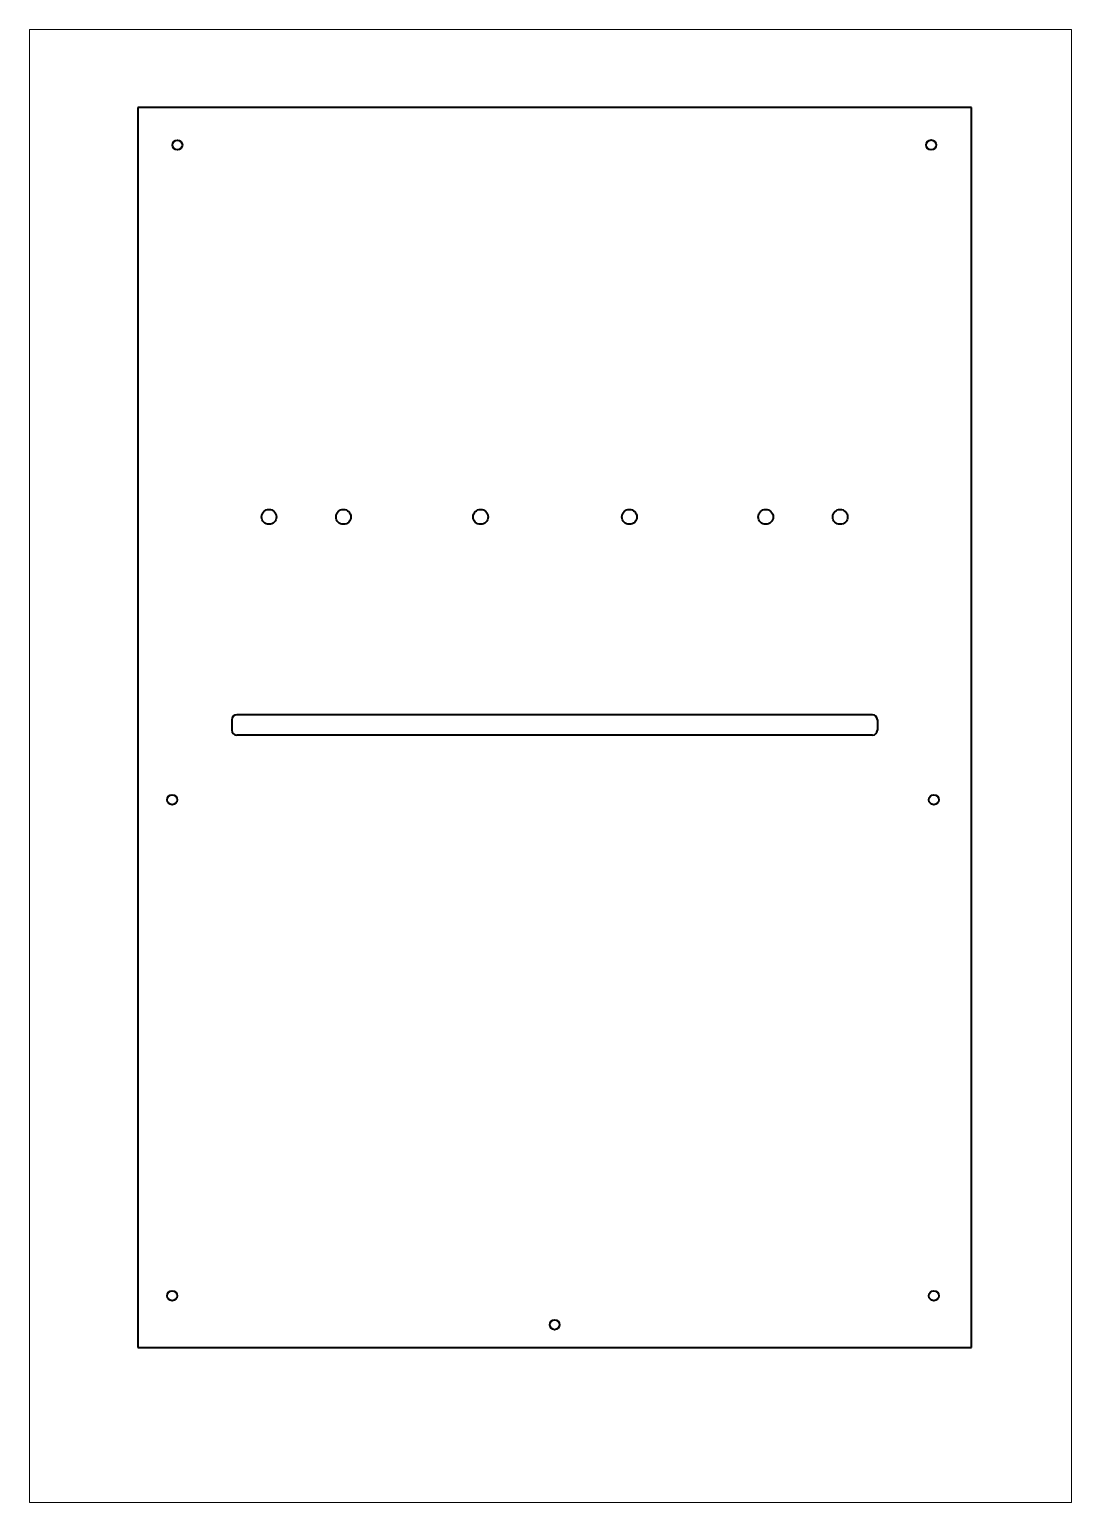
# Paper-space layout 'Sheet' of a CAD drawing. Header units: millimetres. Extents: x 0 to 420, y 0 to 594.
# The model-space entities are those that its viewports show. They can reach past a viewport. Long polylines and large blocks are cut down to what shows.
import ezdxf

# ---------------------------------------------------------------- set-up
doc = ezdxf.new("R2010")
doc.units = ezdxf.units.MM
doc.layers.add('Geometries', color=7, linetype='Continuous')

msp = doc.modelspace()

# ---------------------------------------------------------------- linework, layer by layer
at = {"layer": 'Geometries', "linetype": 'Continuous', "lineweight": 40}
for p, q in [((379.65, 562.47), (43.65, 562.47)), ((43.65, 562.47), (43.65, 62.47)), ((379.65, 62.47), (379.65, 562.47)), ((81.55, 315.67), (81.55, 311.47)), ((339.75, 317.67), (83.55, 317.67)), ((341.75, 315.67), (341.75, 311.47)), ((339.75, 309.47), (83.55, 309.47)), ((43.65, 62.47), (379.65, 62.47))]:
    msp.add_line(p, q, dxfattribs=at)
for centre, radius in [((59.62, 547.4), 2), ((363.43, 547.43), 2), ((96.55, 397.47), 3), ((126.55, 397.47), 3), ((181.81, 397.47), 3), ((241.81, 397.47), 3), ((296.75, 397.47), 3), ((326.75, 397.47), 3), ((57.51, 283.39), 2), ((364.51, 283.39), 2), ((57.51, 83.39), 2), ((364.51, 83.39), 2), ((211.67, 71.7), 2)]:
    msp.add_circle(centre, radius, dxfattribs=at)
for centre, start, end in [((83.55, 315.67), 90, 180), ((339.75, 315.67), 0, 90), ((83.55, 311.47), 180, 270), ((339.75, 311.47), 270, 0)]:
    msp.add_arc(centre, 2, start, end, dxfattribs=at)

psp = doc.layouts.new('Sheet')

# ---------------------------------------------------------------- viewports
at = {"layer": '0'}
psp.add_viewport(center=(210, 297), size=(420, 594), view_center_point=(210, 297), view_height=594, dxfattribs=at)

doc.saveas('drawing.dxf')
